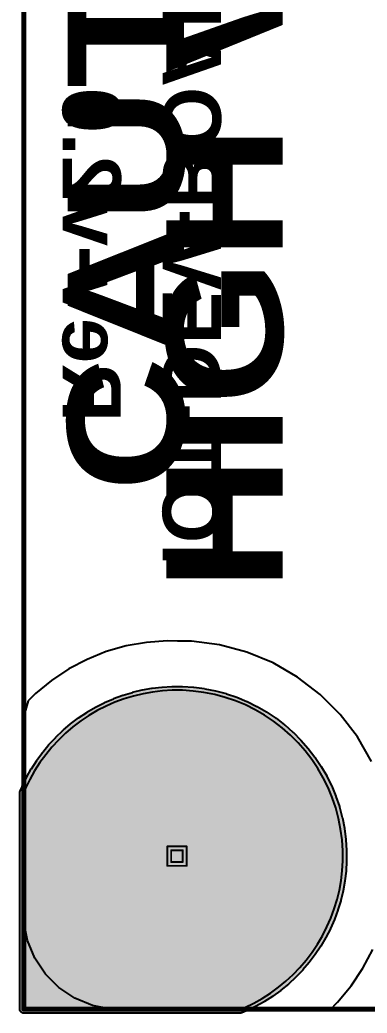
# Model space of a CAD drawing. Header units: inches. Extents: x -3 to 195, y 0 to 199.
# Drawn here: x -0.004 to 0.354, y -0.004 to 1.02 of the extents above; entities that cross this region are included whole.
import ezdxf

# ---------------------------------------------------------------- set-up
doc = ezdxf.new("R2010")
doc.units = ezdxf.units.IN
doc.header["$MEASUREMENT"] = 0
for name, color, linetype in [('Board Outline', 216, 'Continuous'), ('Bottom Layer', 5, 'Continuous'), ('Bottom Overlay', 54, 'Continuous'), ('Bottom Solder', 6, 'Continuous'), ('Drill Drawing', 1, 'Continuous'), ('Multi-Layer', 9, 'Continuous'), ('Pad Holes', 156, 'Continuous'), ('Top Layer', 1, 'Continuous'), ('Top Overlay', 2, 'Continuous'), ('Top Solder', 216, 'Continuous')]:
    doc.layers.add(name, color=color, linetype=linetype)
doc.styles.add('Arial Black', font='', dxfattribs={"height": 0.2})
doc.styles.add('Arial_Bold', font='', dxfattribs={"height": 0.2})
doc.styles.get('Arial Black').set_extended_font_data('Arial Black')
doc.styles.get('Arial_Bold').set_extended_font_data('Arial', bold=True)

msp = doc.modelspace()

# ---------------------------------------------------------------- hatches: boundary and pattern name
at = {"layer": 'Bottom Layer'}
msp.add_hatch(color=5, dxfattribs=at).paths.add_polyline_path([(0, 0), (0.2232, 0), (0.2279, 0.0019), (0.2369, 0.0063), (0.2457, 0.0112), (0.2542, 0.0167), (0.2623, 0.0226), (0.2701, 0.029), (0.2775, 0.0358), (0.2845, 0.0431), (0.291, 0.0507), (0.2971, 0.0587), (0.3027, 0.0671), (0.3078, 0.0758), (0.3124, 0.0848), (0.3164, 0.094), (0.3199, 0.1034), (0.3228, 0.1131), (0.3252, 0.1229), (0.3269, 0.1328), (0.3281, 0.1428), (0.3287, 0.1528), (0.3287, 0.1578), (0.3287, 0.1634), (0.328, 0.1746), (0.3265, 0.1857), (0.3243, 0.1967), (0.3214, 0.2075), (0.3178, 0.2181), (0.3136, 0.2284), (0.3086, 0.2384), (0.303, 0.2481), (0.2968, 0.2574), (0.29, 0.2663), (0.2826, 0.2747), (0.2747, 0.2826), (0.2663, 0.29), (0.2574, 0.2968), (0.2481, 0.303), (0.2384, 0.3086), (0.2284, 0.3136), (0.2181, 0.3178), (0.2075, 0.3214), (0.1967, 0.3243), (0.1857, 0.3265), (0.1746, 0.328), (0.1634, 0.3287), (0.1578, 0.3287), (0.1528, 0.3287), (0.1428, 0.3281), (0.1328, 0.3269), (0.1229, 0.3252), (0.1131, 0.3228), (0.1034, 0.3199), (0.094, 0.3164), (0.0848, 0.3124), (0.0758, 0.3078), (0.0671, 0.3027), (0.0587, 0.2971), (0.0507, 0.291), (0.0431, 0.2845), (0.0358, 0.2775), (0.029, 0.2701), (0.0226, 0.2623), (0.0167, 0.2542), (0.0112, 0.2457), (0.0063, 0.2369), (0.0019, 0.2279), (0, 0.2232)])
h = msp.add_hatch(color=5, dxfattribs=at)
edge = h.paths.add_edge_path()
edge.add_arc((0.1578, 0.1578), 0.1083, 0, 360)
at = {"layer": 'Bottom Solder'}
msp.add_hatch(color=6, dxfattribs=at).paths.add_polyline_path([(0.1636, 0.3327), (0.1637, 0.3327), (0.1749, 0.332), (0.175, 0.332), (0.1751, 0.3319), (0.1862, 0.3305), (0.1863, 0.3305), (0.1865, 0.3304), (0.1974, 0.3283), (0.1976, 0.3282), (0.1977, 0.3282), (0.2085, 0.3253), (0.2086, 0.3253), (0.2088, 0.3252), (0.2194, 0.3216), (0.2195, 0.3216), (0.2196, 0.3215), (0.2299, 0.3173), (0.2301, 0.3172), (0.2302, 0.3172), (0.2402, 0.3122), (0.2403, 0.3121), (0.2404, 0.3121), (0.2501, 0.3065), (0.2502, 0.3064), (0.2503, 0.3063), (0.2596, 0.3001), (0.2598, 0.3001), (0.2599, 0.3), (0.2687, 0.2932), (0.2688, 0.2931), (0.2689, 0.293), (0.2773, 0.2856), (0.2774, 0.2855), (0.2775, 0.2855), (0.2855, 0.2775), (0.2855, 0.2774), (0.2856, 0.2773), (0.293, 0.2689), (0.2931, 0.2688), (0.2932, 0.2687), (0.3, 0.2599), (0.3001, 0.2598), (0.3001, 0.2596), (0.3063, 0.2503), (0.3064, 0.2502), (0.3065, 0.2501), (0.3121, 0.2404), (0.3121, 0.2403), (0.3122, 0.2402), (0.3172, 0.2302), (0.3172, 0.2301), (0.3173, 0.2299), (0.3215, 0.2196), (0.3216, 0.2195), (0.3216, 0.2194), (0.3252, 0.2088), (0.3253, 0.2086), (0.3253, 0.2085), (0.3282, 0.1977), (0.3282, 0.1976), (0.3283, 0.1974), (0.3304, 0.1865), (0.3305, 0.1863), (0.3305, 0.1862), (0.3319, 0.1751), (0.332, 0.175), (0.332, 0.1749), (0.3327, 0.1637), (0.3327, 0.1636), (0.3327, 0.1634), (0.3327, 0.1578), (0.3327, 0.1528), (0.3327, 0.1527), (0.3327, 0.1526), (0.3321, 0.1425), (0.3321, 0.1424), (0.3321, 0.1423), (0.3309, 0.1323), (0.3309, 0.1322), (0.3309, 0.1321), (0.3291, 0.1222), (0.3291, 0.122), (0.3291, 0.1219), (0.3267, 0.1121), (0.3267, 0.112), (0.3266, 0.1119), (0.3237, 0.1023), (0.3237, 0.1022), (0.3236, 0.102), (0.3202, 0.0926), (0.3201, 0.0925), (0.3201, 0.0924), (0.316, 0.0832), (0.316, 0.0831), (0.3159, 0.0829), (0.3114, 0.074), (0.3113, 0.0739), (0.3113, 0.0738), (0.3062, 0.0651), (0.3061, 0.065), (0.306, 0.0649), (0.3004, 0.0565), (0.3004, 0.0564), (0.3003, 0.0563), (0.2942, 0.0483), (0.2942, 0.0482), (0.2941, 0.0481), (0.2875, 0.0405), (0.2875, 0.0404), (0.2874, 0.0403), (0.2804, 0.033), (0.2803, 0.0329), (0.2802, 0.0329), (0.2728, 0.026), (0.2728, 0.026), (0.2727, 0.0259), (0.2649, 0.0195), (0.2648, 0.0194), (0.2647, 0.0193), (0.2566, 0.0134), (0.2565, 0.0134), (0.2564, 0.0133), (0.2479, 0.0079), (0.2478, 0.0078), (0.2477, 0.0077), (0.2389, 0.0028), (0.2388, 0.0028), (0.2387, 0.0027), (0.2296, -0.0017), (0.2295, -0.0017), (0.2294, -0.0018), (0.2248, -0.0037), (0.2243, -0.0039), (0.2238, -0.004), (0.2232, -0.004), (0, -0.004), (-0.0005, -0.004), (-0.001, -0.0039), (-0.0015, -0.0037), (-0.002, -0.0035), (-0.0024, -0.0032), (-0.0028, -0.0028), (-0.0032, -0.0024), (-0.0035, -0.002), (-0.0037, -0.0015), (-0.0039, -0.001), (-0.004, -0.0005), (-0.004, 0), (-0.004, 0.2232), (-0.004, 0.2238), (-0.0039, 0.2243), (-0.0037, 0.2248), (-0.0037, 0.2248), (-0.0018, 0.2294), (-0.0017, 0.2295), (-0.0017, 0.2296), (0.0027, 0.2387), (0.0028, 0.2388), (0.0028, 0.2389), (0.0077, 0.2477), (0.0078, 0.2478), (0.0079, 0.2479), (0.0133, 0.2564), (0.0134, 0.2565), (0.0134, 0.2566), (0.0193, 0.2647), (0.0194, 0.2648), (0.0195, 0.2649), (0.0259, 0.2727), (0.026, 0.2728), (0.026, 0.2728), (0.0329, 0.2802), (0.0329, 0.2803), (0.033, 0.2804), (0.0403, 0.2874), (0.0404, 0.2875), (0.0405, 0.2875), (0.0481, 0.2941), (0.0482, 0.2942), (0.0483, 0.2942), (0.0563, 0.3003), (0.0564, 0.3004), (0.0565, 0.3004), (0.0649, 0.306), (0.065, 0.3061), (0.0651, 0.3062), (0.0738, 0.3113), (0.0739, 0.3113), (0.074, 0.3114), (0.0829, 0.3159), (0.0831, 0.316), (0.0832, 0.316), (0.0924, 0.3201), (0.0925, 0.3201), (0.0926, 0.3202), (0.102, 0.3236), (0.1022, 0.3237), (0.1023, 0.3237), (0.1119, 0.3266), (0.112, 0.3267), (0.1121, 0.3267), (0.1219, 0.3291), (0.122, 0.3291), (0.1222, 0.3291), (0.1321, 0.3309), (0.1322, 0.3309), (0.1323, 0.3309), (0.1423, 0.3321), (0.1424, 0.3321), (0.1425, 0.3321), (0.1526, 0.3327), (0.1527, 0.3327), (0.1528, 0.3327), (0.1578, 0.3327), (0.1634, 0.3327)])
h = msp.add_hatch(color=6, dxfattribs=at)
edge = h.paths.add_edge_path()
edge.add_arc((0.1578, 0.1578), 0.1123, 0, 360)
at = {"layer": 'Multi-Layer'}
h = msp.add_hatch(color=9, dxfattribs=at)
edge = h.paths.add_edge_path()
edge.add_arc((0.1578, 0.1578), 0.1083, 0, 360)
at = {"layer": 'Pad Holes'}
h = msp.add_hatch(color=7, dxfattribs=at)
edge = h.paths.add_edge_path()
edge.add_arc((0.1578, 0.1578), 0.061, 0, 360)
at = {"layer": 'Top Layer'}
msp.add_hatch(color=1, dxfattribs=at).paths.add_polyline_path([(0, 0), (0.2232, 0), (0.2279, 0.0019), (0.2369, 0.0063), (0.2457, 0.0112), (0.2542, 0.0167), (0.2623, 0.0226), (0.2701, 0.029), (0.2775, 0.0358), (0.2845, 0.0431), (0.291, 0.0507), (0.2971, 0.0587), (0.3027, 0.0671), (0.3078, 0.0758), (0.3124, 0.0848), (0.3164, 0.094), (0.3199, 0.1034), (0.3228, 0.1131), (0.3252, 0.1229), (0.3269, 0.1328), (0.3281, 0.1428), (0.3287, 0.1528), (0.3287, 0.1578), (0.3287, 0.1634), (0.328, 0.1746), (0.3265, 0.1857), (0.3243, 0.1967), (0.3214, 0.2075), (0.3178, 0.2181), (0.3136, 0.2284), (0.3086, 0.2384), (0.303, 0.2481), (0.2968, 0.2574), (0.29, 0.2663), (0.2826, 0.2747), (0.2747, 0.2826), (0.2663, 0.29), (0.2574, 0.2968), (0.2481, 0.303), (0.2384, 0.3086), (0.2284, 0.3136), (0.2181, 0.3178), (0.2075, 0.3214), (0.1967, 0.3243), (0.1857, 0.3265), (0.1746, 0.328), (0.1634, 0.3287), (0.1578, 0.3287), (0.1528, 0.3287), (0.1428, 0.3281), (0.1328, 0.3269), (0.1229, 0.3252), (0.1131, 0.3228), (0.1034, 0.3199), (0.094, 0.3164), (0.0848, 0.3124), (0.0758, 0.3078), (0.0671, 0.3027), (0.0587, 0.2971), (0.0507, 0.291), (0.0431, 0.2845), (0.0358, 0.2775), (0.029, 0.2701), (0.0226, 0.2623), (0.0167, 0.2542), (0.0112, 0.2457), (0.0063, 0.2369), (0.0019, 0.2279), (0, 0.2232)])
h = msp.add_hatch(color=1, dxfattribs=at)
edge = h.paths.add_edge_path()
edge.add_arc((0.1578, 0.1578), 0.1083, 0, 360)
at = {"layer": 'Top Solder'}
msp.add_hatch(color=216, dxfattribs=at).paths.add_polyline_path([(0.1636, 0.3327), (0.1637, 0.3327), (0.1749, 0.332), (0.175, 0.332), (0.1751, 0.3319), (0.1862, 0.3305), (0.1863, 0.3305), (0.1865, 0.3304), (0.1974, 0.3283), (0.1976, 0.3282), (0.1977, 0.3282), (0.2085, 0.3253), (0.2086, 0.3253), (0.2088, 0.3252), (0.2194, 0.3216), (0.2195, 0.3216), (0.2196, 0.3215), (0.2299, 0.3173), (0.2301, 0.3172), (0.2302, 0.3172), (0.2402, 0.3122), (0.2403, 0.3121), (0.2404, 0.3121), (0.2501, 0.3065), (0.2502, 0.3064), (0.2503, 0.3063), (0.2596, 0.3001), (0.2598, 0.3001), (0.2599, 0.3), (0.2687, 0.2932), (0.2688, 0.2931), (0.2689, 0.293), (0.2773, 0.2856), (0.2774, 0.2855), (0.2775, 0.2855), (0.2855, 0.2775), (0.2855, 0.2774), (0.2856, 0.2773), (0.293, 0.2689), (0.2931, 0.2688), (0.2932, 0.2687), (0.3, 0.2599), (0.3001, 0.2598), (0.3001, 0.2596), (0.3063, 0.2503), (0.3064, 0.2502), (0.3065, 0.2501), (0.3121, 0.2404), (0.3121, 0.2403), (0.3122, 0.2402), (0.3172, 0.2302), (0.3172, 0.2301), (0.3173, 0.2299), (0.3215, 0.2196), (0.3216, 0.2195), (0.3216, 0.2194), (0.3252, 0.2088), (0.3253, 0.2086), (0.3253, 0.2085), (0.3282, 0.1977), (0.3282, 0.1976), (0.3283, 0.1974), (0.3304, 0.1865), (0.3305, 0.1863), (0.3305, 0.1862), (0.3319, 0.1751), (0.332, 0.175), (0.332, 0.1749), (0.3327, 0.1637), (0.3327, 0.1636), (0.3327, 0.1634), (0.3327, 0.1578), (0.3327, 0.1528), (0.3327, 0.1527), (0.3327, 0.1526), (0.3321, 0.1425), (0.3321, 0.1424), (0.3321, 0.1423), (0.3309, 0.1323), (0.3309, 0.1322), (0.3309, 0.1321), (0.3291, 0.1222), (0.3291, 0.122), (0.3291, 0.1219), (0.3267, 0.1121), (0.3267, 0.112), (0.3266, 0.1119), (0.3237, 0.1023), (0.3237, 0.1022), (0.3236, 0.102), (0.3202, 0.0926), (0.3201, 0.0925), (0.3201, 0.0924), (0.316, 0.0832), (0.316, 0.0831), (0.3159, 0.0829), (0.3114, 0.074), (0.3113, 0.0739), (0.3113, 0.0738), (0.3062, 0.0651), (0.3061, 0.065), (0.306, 0.0649), (0.3004, 0.0565), (0.3004, 0.0564), (0.3003, 0.0563), (0.2942, 0.0483), (0.2942, 0.0482), (0.2941, 0.0481), (0.2875, 0.0405), (0.2875, 0.0404), (0.2874, 0.0403), (0.2804, 0.033), (0.2803, 0.0329), (0.2802, 0.0329), (0.2728, 0.026), (0.2728, 0.026), (0.2727, 0.0259), (0.2649, 0.0195), (0.2648, 0.0194), (0.2647, 0.0193), (0.2566, 0.0134), (0.2565, 0.0134), (0.2564, 0.0133), (0.2479, 0.0079), (0.2478, 0.0078), (0.2477, 0.0077), (0.2389, 0.0028), (0.2388, 0.0028), (0.2387, 0.0027), (0.2296, -0.0017), (0.2295, -0.0017), (0.2294, -0.0018), (0.2248, -0.0037), (0.2243, -0.0039), (0.2238, -0.004), (0.2232, -0.004), (0, -0.004), (-0.0005, -0.004), (-0.001, -0.0039), (-0.0015, -0.0037), (-0.002, -0.0035), (-0.0024, -0.0032), (-0.0028, -0.0028), (-0.0032, -0.0024), (-0.0035, -0.002), (-0.0037, -0.0015), (-0.0039, -0.001), (-0.004, -0.0005), (-0.004, 0), (-0.004, 0.2232), (-0.004, 0.2238), (-0.0039, 0.2243), (-0.0037, 0.2248), (-0.0018, 0.2294), (-0.0017, 0.2295), (-0.0017, 0.2296), (0.0027, 0.2387), (0.0028, 0.2388), (0.0028, 0.2389), (0.0077, 0.2477), (0.0078, 0.2478), (0.0079, 0.2479), (0.0133, 0.2564), (0.0134, 0.2565), (0.0134, 0.2566), (0.0193, 0.2647), (0.0194, 0.2648), (0.0195, 0.2649), (0.0259, 0.2727), (0.026, 0.2728), (0.026, 0.2728), (0.0329, 0.2802), (0.0329, 0.2803), (0.033, 0.2804), (0.0403, 0.2874), (0.0404, 0.2875), (0.0405, 0.2875), (0.0481, 0.2941), (0.0482, 0.2942), (0.0483, 0.2942), (0.0563, 0.3003), (0.0564, 0.3004), (0.0565, 0.3004), (0.0649, 0.306), (0.065, 0.3061), (0.0651, 0.3062), (0.0738, 0.3113), (0.0739, 0.3113), (0.074, 0.3114), (0.0829, 0.3159), (0.0831, 0.316), (0.0832, 0.316), (0.0924, 0.3201), (0.0925, 0.3201), (0.0926, 0.3202), (0.102, 0.3236), (0.1022, 0.3237), (0.1023, 0.3237), (0.1119, 0.3266), (0.112, 0.3267), (0.1121, 0.3267), (0.1219, 0.3291), (0.122, 0.3291), (0.1222, 0.3291), (0.1321, 0.3309), (0.1322, 0.3309), (0.1323, 0.3309), (0.1423, 0.3321), (0.1424, 0.3321), (0.1425, 0.3321), (0.1526, 0.3327), (0.1527, 0.3327), (0.1528, 0.3327), (0.1578, 0.3327), (0.1634, 0.3327)])
h = msp.add_hatch(color=216, dxfattribs=at)
edge = h.paths.add_edge_path()
edge.add_arc((0.1578, 0.1578), 0.1123, 0, 360)

# ---------------------------------------------------------------- linework, layer by layer
at = {"layer": 'Board Outline'}
for points in [[(0, 0, 0.005, 0.005, 0), (0, 1.8097, 0.005, 0.005, 0)], [(0, 0, 0.005, 0.005, 0), (3.5433, 0, 0.005, 0.005, 0)]]:
    msp.add_lwpolyline(points, format="xyseb", dxfattribs=at)
msp.add_lwpolyline([(-0.0012, 0, 0.0025, 0.0025, 1), (0.0013, 0, 0.0025, 0.0025, 1)], format="xyseb", close=True, dxfattribs=at)
msp.add_lwpolyline([(-0.0012, 0, 0.0025, 0.0025, 1), (0.0013, 0, 0.0025, 0.0025, 1)], format="xyseb", close=True, dxfattribs=at)
at = {"layer": 'Bottom Layer'}
for p, q in [((0.1428, 0.3281), (0.1328, 0.3269)), ((0.1528, 0.3287), (0.1428, 0.3281)), ((0.1578, 0.3287), (0.1528, 0.3287)), ((0.1634, 0.3287), (0.1578, 0.3287)), ((0.1746, 0.328), (0.1634, 0.3287)), ((0.1857, 0.3265), (0.1746, 0.328)), ((0.1034, 0.3199), (0.094, 0.3164)), ((0.1131, 0.3228), (0.1034, 0.3199)), ((0.1229, 0.3252), (0.1131, 0.3228)), ((0.1328, 0.3269), (0.1229, 0.3252)), ((0.1967, 0.3243), (0.1857, 0.3265)), ((0.2075, 0.3214), (0.1967, 0.3243)), ((0.2181, 0.3178), (0.2075, 0.3214)), ((0.2284, 0.3136), (0.2181, 0.3178)), ((0.0758, 0.3078), (0.0671, 0.3027)), ((0.0848, 0.3124), (0.0758, 0.3078)), ((0.094, 0.3164), (0.0848, 0.3124)), ((0.2384, 0.3086), (0.2284, 0.3136)), ((0.2481, 0.303), (0.2384, 0.3086)), ((0.0587, 0.2971), (0.0507, 0.291)), ((0.0671, 0.3027), (0.0587, 0.2971)), ((0.2574, 0.2968), (0.2481, 0.303)), ((0.0507, 0.291), (0.0431, 0.2845)), ((0.2663, 0.29), (0.2574, 0.2968)), ((0.2747, 0.2826), (0.2663, 0.29)), ((0.0358, 0.2775), (0.029, 0.2701)), ((0.0431, 0.2845), (0.0358, 0.2775)), ((0.2826, 0.2747), (0.2747, 0.2826)), ((0.029, 0.2701), (0.0226, 0.2623)), ((0.29, 0.2663), (0.2826, 0.2747)), ((0.2968, 0.2574), (0.29, 0.2663)), ((0.0226, 0.2623), (0.0167, 0.2542)), ((0.303, 0.2481), (0.2968, 0.2574)), ((0.0112, 0.2457), (0.0063, 0.2369)), ((0.0167, 0.2542), (0.0112, 0.2457)), ((0.3086, 0.2384), (0.303, 0.2481)), ((0.0063, 0.2369), (0.0019, 0.2279)), ((0.3136, 0.2284), (0.3086, 0.2384)), ((0.0019, 0.2279), (0, 0.2232)), ((0.3178, 0.2181), (0.3136, 0.2284)), ((0, 0.2232), (0, 0.2232)), ((0, 0.2232), (0, 0)), ((0.3214, 0.2075), (0.3178, 0.2181)), ((0.3243, 0.1967), (0.3214, 0.2075)), ((0.3265, 0.1857), (0.3243, 0.1967)), ((0.328, 0.1746), (0.3265, 0.1857)), ((0.3287, 0.1634), (0.328, 0.1746)), ((0.3287, 0.1578), (0.3287, 0.1634)), ((0.3287, 0.1528), (0.3287, 0.1578)), ((0.3281, 0.1428), (0.3287, 0.1528)), ((0.3269, 0.1328), (0.3281, 0.1428)), ((0.3228, 0.1131), (0.3252, 0.1229)), ((0.3252, 0.1229), (0.3269, 0.1328)), ((0.3199, 0.1034), (0.3228, 0.1131)), ((0.3164, 0.094), (0.3199, 0.1034)), ((0.3124, 0.0848), (0.3164, 0.094)), ((0.3078, 0.0758), (0.3124, 0.0848)), ((0.3027, 0.0671), (0.3078, 0.0758)), ((0.2971, 0.0587), (0.3027, 0.0671)), ((0.291, 0.0507), (0.2971, 0.0587)), ((0.2775, 0.0358), (0.2845, 0.0431)), ((0.2845, 0.0431), (0.291, 0.0507)), ((0.2701, 0.029), (0.2775, 0.0358)), ((0.2542, 0.0167), (0.2623, 0.0226)), ((0.2623, 0.0226), (0.2701, 0.029)), ((0.2369, 0.0063), (0.2457, 0.0112)), ((0.2457, 0.0112), (0.2542, 0.0167)), ((0, 0), (0.2232, 0)), ((0.2232, 0), (0.2279, 0.0019)), ((0.2279, 0.0019), (0.2369, 0.0063))]:
    msp.add_line(p, q, dxfattribs=at)
at = {"layer": 'Bottom Solder'}
for p, q in [((0.1121, 0.3267), (0.1219, 0.3291)), ((0.1219, 0.3291), (0.122, 0.3291)), ((0.122, 0.3291), (0.1222, 0.3291)), ((0.1222, 0.3291), (0.1321, 0.3309)), ((0.1321, 0.3309), (0.1322, 0.3309)), ((0.1322, 0.3309), (0.1323, 0.3309)), ((0.1323, 0.3309), (0.1423, 0.3321)), ((0.1423, 0.3321), (0.1424, 0.3321)), ((0.1424, 0.3321), (0.1425, 0.3321)), ((0.1425, 0.3321), (0.1526, 0.3327)), ((0.1526, 0.3327), (0.1527, 0.3327)), ((0.1527, 0.3327), (0.1528, 0.3327)), ((0.1528, 0.3327), (0.1578, 0.3327)), ((0.1578, 0.3327), (0.1634, 0.3327)), ((0.1634, 0.3327), (0.1636, 0.3327)), ((0.1636, 0.3327), (0.1637, 0.3327)), ((0.1637, 0.3327), (0.1749, 0.332)), ((0.1749, 0.332), (0.175, 0.332)), ((0.175, 0.332), (0.1751, 0.3319)), ((0.1751, 0.3319), (0.1862, 0.3305)), ((0.1862, 0.3305), (0.1863, 0.3305)), ((0.1863, 0.3305), (0.1865, 0.3304)), ((0.1865, 0.3304), (0.1974, 0.3283)), ((0.1974, 0.3283), (0.1976, 0.3282)), ((0.1976, 0.3282), (0.1977, 0.3282)), ((0.1977, 0.3282), (0.2085, 0.3253)), ((0.0832, 0.316), (0.0924, 0.3201)), ((0.0924, 0.3201), (0.0925, 0.3201)), ((0.0925, 0.3201), (0.0926, 0.3202)), ((0.0926, 0.3202), (0.102, 0.3236)), ((0.102, 0.3236), (0.1022, 0.3237)), ((0.1022, 0.3237), (0.1023, 0.3237)), ((0.1023, 0.3237), (0.1119, 0.3266)), ((0.1119, 0.3266), (0.112, 0.3267)), ((0.112, 0.3267), (0.1121, 0.3267)), ((0.2085, 0.3253), (0.2086, 0.3253)), ((0.2086, 0.3253), (0.2088, 0.3252)), ((0.2088, 0.3252), (0.2194, 0.3216)), ((0.2194, 0.3216), (0.2195, 0.3216)), ((0.2195, 0.3216), (0.2196, 0.3215)), ((0.2196, 0.3215), (0.2299, 0.3173)), ((0.0651, 0.3062), (0.0738, 0.3113)), ((0.0738, 0.3113), (0.0739, 0.3113)), ((0.0739, 0.3113), (0.074, 0.3114)), ((0.074, 0.3114), (0.0829, 0.3159)), ((0.0829, 0.3159), (0.0831, 0.316)), ((0.0831, 0.316), (0.0832, 0.316)), ((0.2299, 0.3173), (0.2301, 0.3172)), ((0.2301, 0.3172), (0.2302, 0.3172)), ((0.2302, 0.3172), (0.2402, 0.3122)), ((0.2402, 0.3122), (0.2403, 0.3121)), ((0.2403, 0.3121), (0.2404, 0.3121)), ((0.2404, 0.3121), (0.2501, 0.3065)), ((0.0483, 0.2942), (0.0563, 0.3003)), ((0.0563, 0.3003), (0.0564, 0.3004)), ((0.0564, 0.3004), (0.0565, 0.3004)), ((0.0565, 0.3004), (0.0649, 0.306)), ((0.0649, 0.306), (0.065, 0.3061)), ((0.065, 0.3061), (0.0651, 0.3062)), ((0.2501, 0.3065), (0.2502, 0.3064)), ((0.2502, 0.3064), (0.2503, 0.3063)), ((0.2503, 0.3063), (0.2596, 0.3001)), ((0.2596, 0.3001), (0.2598, 0.3001)), ((0.2598, 0.3001), (0.2599, 0.3)), ((0.2599, 0.3), (0.2687, 0.2932)), ((0.033, 0.2804), (0.0403, 0.2874)), ((0.0403, 0.2874), (0.0404, 0.2875)), ((0.0404, 0.2875), (0.0405, 0.2875)), ((0.0405, 0.2875), (0.0481, 0.2941)), ((0.0481, 0.2941), (0.0482, 0.2942)), ((0.0482, 0.2942), (0.0483, 0.2942)), ((0.2687, 0.2932), (0.2688, 0.2931)), ((0.2688, 0.2931), (0.2689, 0.293)), ((0.2689, 0.293), (0.2773, 0.2856)), ((0.026, 0.2728), (0.0329, 0.2802)), ((0.0329, 0.2803), (0.033, 0.2804)), ((0.0329, 0.2802), (0.0329, 0.2803)), ((0.2773, 0.2856), (0.2774, 0.2855)), ((0.2774, 0.2855), (0.2775, 0.2855)), ((0.2775, 0.2855), (0.2855, 0.2775)), ((0.2855, 0.2775), (0.2855, 0.2774)), ((0.2855, 0.2774), (0.2856, 0.2773)), ((0.2856, 0.2773), (0.293, 0.2689)), ((0.0195, 0.2649), (0.0259, 0.2727)), ((0.0259, 0.2727), (0.026, 0.2728)), ((0.026, 0.2728), (0.026, 0.2728)), ((0.293, 0.2689), (0.2931, 0.2688)), ((0.2931, 0.2688), (0.2932, 0.2687)), ((0.2932, 0.2687), (0.3, 0.2599)), ((0.0079, 0.2479), (0.0133, 0.2564)), ((0.0133, 0.2564), (0.0134, 0.2565)), ((0.0134, 0.2566), (0.0193, 0.2647)), ((0.0134, 0.2565), (0.0134, 0.2566)), ((0.0193, 0.2647), (0.0194, 0.2648)), ((0.0194, 0.2648), (0.0195, 0.2649)), ((0.3, 0.2599), (0.3001, 0.2598)), ((0.3001, 0.2598), (0.3001, 0.2596)), ((0.3001, 0.2596), (0.3063, 0.2503)), ((0.0028, 0.2389), (0.0077, 0.2477)), ((0.0077, 0.2477), (0.0078, 0.2478)), ((0.0078, 0.2478), (0.0079, 0.2479)), ((0.3063, 0.2503), (0.3064, 0.2502)), ((0.3064, 0.2502), (0.3065, 0.2501)), ((0.3065, 0.2501), (0.3121, 0.2404)), ((-0.0017, 0.2296), (0.0027, 0.2387)), ((0.0027, 0.2387), (0.0028, 0.2388)), ((0.0028, 0.2388), (0.0028, 0.2389)), ((0.3121, 0.2404), (0.3121, 0.2403)), ((0.3121, 0.2403), (0.3122, 0.2402)), ((0.3122, 0.2402), (0.3172, 0.2302)), ((-0.0037, 0.2248), (-0.0018, 0.2294)), ((-0.0018, 0.2294), (-0.0017, 0.2295)), ((-0.0017, 0.2295), (-0.0017, 0.2296)), ((0.3172, 0.2302), (0.3172, 0.2301)), ((0.3172, 0.2301), (0.3173, 0.2299)), ((0.3173, 0.2299), (0.3215, 0.2196)), ((-0.004, 0.2238), (-0.0039, 0.2243)), ((-0.004, 0.2232), (-0.004, 0.2238)), ((-0.004, 0), (-0.004, 0.2232)), ((-0.0039, 0.2243), (-0.0037, 0.2248)), ((-0.0037, 0.2248), (-0.0037, 0.2248)), ((0.3215, 0.2196), (0.3216, 0.2195)), ((0.3216, 0.2195), (0.3216, 0.2194)), ((0.3216, 0.2194), (0.3252, 0.2088)), ((0.3252, 0.2088), (0.3253, 0.2086)), ((0.3253, 0.2086), (0.3253, 0.2085)), ((0.3253, 0.2085), (0.3282, 0.1977)), ((0.3282, 0.1977), (0.3282, 0.1976)), ((0.3282, 0.1976), (0.3283, 0.1974)), ((0.3283, 0.1974), (0.3304, 0.1865)), ((0.3304, 0.1865), (0.3305, 0.1863)), ((0.3305, 0.1863), (0.3305, 0.1862)), ((0.3305, 0.1862), (0.3319, 0.1751)), ((0.3319, 0.1751), (0.332, 0.175)), ((0.332, 0.175), (0.332, 0.1749)), ((0.332, 0.1749), (0.3327, 0.1637)), ((0.3327, 0.1637), (0.3327, 0.1636)), ((0.3327, 0.1636), (0.3327, 0.1634)), ((0.3327, 0.1634), (0.3327, 0.1578)), ((0.3327, 0.1578), (0.3327, 0.1528)), ((0.3327, 0.1526), (0.3321, 0.1425)), ((0.3327, 0.1528), (0.3327, 0.1527)), ((0.3327, 0.1527), (0.3327, 0.1526)), ((0.3321, 0.1423), (0.3309, 0.1323)), ((0.3321, 0.1425), (0.3321, 0.1424)), ((0.3321, 0.1424), (0.3321, 0.1423)), ((0.3309, 0.1321), (0.3291, 0.1222)), ((0.3309, 0.1323), (0.3309, 0.1322)), ((0.3309, 0.1322), (0.3309, 0.1321)), ((0.3291, 0.1219), (0.3267, 0.1121)), ((0.3291, 0.1222), (0.3291, 0.122)), ((0.3291, 0.122), (0.3291, 0.1219)), ((0.3266, 0.1119), (0.3237, 0.1023)), ((0.3267, 0.112), (0.3266, 0.1119)), ((0.3267, 0.1121), (0.3267, 0.112)), ((0.3201, 0.0924), (0.316, 0.0832)), ((0.3202, 0.0926), (0.3201, 0.0925)), ((0.3201, 0.0925), (0.3201, 0.0924)), ((0.3236, 0.102), (0.3202, 0.0926)), ((0.3237, 0.1022), (0.3236, 0.102)), ((0.3237, 0.1023), (0.3237, 0.1022)), ((0.3159, 0.0829), (0.3114, 0.074)), ((0.316, 0.0831), (0.3159, 0.0829)), ((0.316, 0.0832), (0.316, 0.0831)), ((0.3113, 0.0738), (0.3062, 0.0651)), ((0.3114, 0.074), (0.3113, 0.0739)), ((0.3113, 0.0739), (0.3113, 0.0738)), ((0.306, 0.0649), (0.3004, 0.0565)), ((0.3061, 0.065), (0.306, 0.0649)), ((0.3062, 0.0651), (0.3061, 0.065)), ((0.3003, 0.0563), (0.2942, 0.0483)), ((0.3004, 0.0564), (0.3003, 0.0563)), ((0.3004, 0.0565), (0.3004, 0.0564)), ((0.2941, 0.0481), (0.2875, 0.0405)), ((0.2942, 0.0482), (0.2941, 0.0481)), ((0.2942, 0.0483), (0.2942, 0.0482)), ((0.2802, 0.0329), (0.2728, 0.026)), ((0.2803, 0.0329), (0.2802, 0.0329)), ((0.2804, 0.033), (0.2803, 0.0329)), ((0.2874, 0.0403), (0.2804, 0.033)), ((0.2875, 0.0404), (0.2874, 0.0403)), ((0.2875, 0.0405), (0.2875, 0.0404)), ((0.2727, 0.0259), (0.2649, 0.0195)), ((0.2728, 0.026), (0.2727, 0.0259)), ((0.2728, 0.026), (0.2728, 0.026)), ((0.2564, 0.0133), (0.2479, 0.0079)), ((0.2565, 0.0134), (0.2564, 0.0133)), ((0.2566, 0.0134), (0.2565, 0.0134)), ((0.2647, 0.0193), (0.2566, 0.0134)), ((0.2648, 0.0194), (0.2647, 0.0193)), ((0.2649, 0.0195), (0.2648, 0.0194)), ((-0.004, -0.0005), (-0.004, 0)), ((0.2387, 0.0027), (0.2296, -0.0017)), ((0.2388, 0.0028), (0.2387, 0.0027)), ((0.2389, 0.0028), (0.2388, 0.0028)), ((0.2477, 0.0077), (0.2389, 0.0028)), ((0.2478, 0.0078), (0.2477, 0.0077)), ((0.2479, 0.0079), (0.2478, 0.0078)), ((-0.0039, -0.001), (-0.004, -0.0005)), ((-0.0037, -0.0015), (-0.0039, -0.001)), ((-0.0035, -0.002), (-0.0037, -0.0015)), ((-0.0032, -0.0024), (-0.0035, -0.002)), ((-0.0028, -0.0028), (-0.0032, -0.0024)), ((-0.0024, -0.0032), (-0.0028, -0.0028)), ((-0.002, -0.0035), (-0.0024, -0.0032)), ((-0.0015, -0.0037), (-0.002, -0.0035)), ((-0.001, -0.0039), (-0.0015, -0.0037)), ((-0.0005, -0.004), (-0.001, -0.0039)), ((0, -0.004), (-0.0005, -0.004)), ((0.2232, -0.004), (0, -0.004)), ((0.2238, -0.004), (0.2232, -0.004)), ((0.2243, -0.0039), (0.2238, -0.004)), ((0.2248, -0.0037), (0.2243, -0.0039)), ((0.2294, -0.0018), (0.2248, -0.0037)), ((0.2295, -0.0017), (0.2294, -0.0018)), ((0.2296, -0.0017), (0.2295, -0.0017))]:
    msp.add_line(p, q, dxfattribs=at)
at = {"layer": 'Drill Drawing'}
for points in [[(0.1479, 0.1678, 0.002, 0.002, 0), (0.1678, 0.1678, 0.002, 0.002, 0)], [(0.1479, 0.1478, 0.002, 0.002, 0), (0.1479, 0.1678, 0.002, 0.002, 0)], [(0.1519, 0.1638, 0.002, 0.002, 0), (0.1638, 0.1638, 0.002, 0.002, 0)], [(0.1519, 0.1518, 0.002, 0.002, 0), (0.1519, 0.1638, 0.002, 0.002, 0)], [(0.1638, 0.1518, 0.002, 0.002, 0), (0.1638, 0.1638, 0.002, 0.002, 0)], [(0.1678, 0.1478, 0.002, 0.002, 0), (0.1678, 0.1678, 0.002, 0.002, 0)], [(0.1479, 0.1478, 0.002, 0.002, 0), (0.1678, 0.1478, 0.002, 0.002, 0)], [(0.1519, 0.1518, 0.002, 0.002, 0), (0.1638, 0.1518, 0.002, 0.002, 0)]]:
    msp.add_lwpolyline(points, format="xyseb", dxfattribs=at)
for points in [[(0.1474, 0.1678, 0.001, 0.001, 1), (0.1484, 0.1678, 0.001, 0.001, 1)], [(0.1474, 0.1678, 0.001, 0.001, 1), (0.1484, 0.1678, 0.001, 0.001, 1)], [(0.1514, 0.1638, 0.001, 0.001, 1), (0.1524, 0.1638, 0.001, 0.001, 1)], [(0.1514, 0.1638, 0.001, 0.001, 1), (0.1524, 0.1638, 0.001, 0.001, 1)], [(0.1633, 0.1638, 0.001, 0.001, 1), (0.1643, 0.1638, 0.001, 0.001, 1)], [(0.1633, 0.1638, 0.001, 0.001, 1), (0.1643, 0.1638, 0.001, 0.001, 1)], [(0.1673, 0.1678, 0.001, 0.001, 1), (0.1683, 0.1678, 0.001, 0.001, 1)], [(0.1673, 0.1678, 0.001, 0.001, 1), (0.1683, 0.1678, 0.001, 0.001, 1)], [(0.1474, 0.1478, 0.001, 0.001, 1), (0.1484, 0.1478, 0.001, 0.001, 1)], [(0.1474, 0.1478, 0.001, 0.001, 1), (0.1484, 0.1478, 0.001, 0.001, 1)], [(0.1514, 0.1518, 0.001, 0.001, 1), (0.1524, 0.1518, 0.001, 0.001, 1)], [(0.1514, 0.1518, 0.001, 0.001, 1), (0.1524, 0.1518, 0.001, 0.001, 1)], [(0.1633, 0.1518, 0.001, 0.001, 1), (0.1643, 0.1518, 0.001, 0.001, 1)], [(0.1633, 0.1518, 0.001, 0.001, 1), (0.1643, 0.1518, 0.001, 0.001, 1)], [(0.1673, 0.1478, 0.001, 0.001, 1), (0.1683, 0.1478, 0.001, 0.001, 1)], [(0.1673, 0.1478, 0.001, 0.001, 1), (0.1683, 0.1478, 0.001, 0.001, 1)]]:
    msp.add_lwpolyline(points, format="xyseb", close=True, dxfattribs=at)
at = {"layer": 'Multi-Layer'}
for p, q in [((0, 0.1), (0, 1.2324)), ((0.1477, 0.3797), (0.1265, 0.3781)), ((0.1583, 0.3794), (0.1477, 0.3797)), ((0.1729, 0.3794), (0.1583, 0.3794)), ((0.2018, 0.3756), (0.1729, 0.3794)), ((0.085, 0.3686), (0.0652, 0.3606)), ((0.1055, 0.3744), (0.085, 0.3686)), ((0.1265, 0.3781), (0.1055, 0.3744)), ((0.23, 0.368), (0.2018, 0.3756)), ((0.0652, 0.3606), (0.0464, 0.3507)), ((0.257, 0.3569), (0.23, 0.368)), ((0.0464, 0.3507), (0.0286, 0.3389)), ((0.2822, 0.3423), (0.257, 0.3569)), ((0.0286, 0.3389), (0.0122, 0.3254)), ((0.3054, 0.3245), (0.2822, 0.3423)), ((0.0047, 0.3178), (-0.0002, 0.3011)), ((0.0122, 0.3254), (0.0047, 0.3178)), ((0.0047, 0.3178), (0.0047, 0.3178)), ((0.326, 0.3039), (0.3054, 0.3245)), ((-0.0002, 0.3011), (0.0003, 0)), ((0.3438, 0.2808), (0.326, 0.3039)), ((0.3584, 0.2555), (0.3438, 0.2808)), ((0, 0.0902), (0, 0.1)), ((0, 0.1), (0, 0.1)), ((0.0038, 0.0708), (0, 0.0902)), ((0.0114, 0.0526), (0.0038, 0.0708)), ((0.3494, 0.0423), (0.3598, 0.0616)), ((0.0223, 0.0363), (0.0114, 0.0526)), ((0.3373, 0.0241), (0.3494, 0.0423)), ((0.0363, 0.0223), (0.0223, 0.0363)), ((0.0526, 0.0114), (0.0363, 0.0223)), ((0.3234, 0.0072), (0.3373, 0.0241)), ((0.0708, 0.0038), (0.0526, 0.0114)), ((0.0003, 0), (0.3152, 0)), ((0.0902, 0), (0.0708, 0.0038)), ((0.1, 0), (0.0902, 0)), ((1.72, 0), (0.1, 0)), ((0.3152, 0), (0.3157, -0.0005)), ((0.3157, -0.0005), (0.3234, 0.0072))]:
    msp.add_line(p, q, dxfattribs=at)
at = {"layer": 'Top Layer'}
for p, q in [((0.1428, 0.3281), (0.1328, 0.3269)), ((0.1528, 0.3287), (0.1428, 0.3281)), ((0.1578, 0.3287), (0.1528, 0.3287)), ((0.1634, 0.3287), (0.1578, 0.3287)), ((0.1746, 0.328), (0.1634, 0.3287)), ((0.1857, 0.3265), (0.1746, 0.328)), ((0.1034, 0.3199), (0.094, 0.3164)), ((0.1131, 0.3228), (0.1034, 0.3199)), ((0.1229, 0.3252), (0.1131, 0.3228)), ((0.1328, 0.3269), (0.1229, 0.3252)), ((0.1967, 0.3243), (0.1857, 0.3265)), ((0.2075, 0.3214), (0.1967, 0.3243)), ((0.2181, 0.3178), (0.2075, 0.3214)), ((0.2284, 0.3136), (0.2181, 0.3178)), ((0.0758, 0.3078), (0.0671, 0.3027)), ((0.0848, 0.3124), (0.0758, 0.3078)), ((0.094, 0.3164), (0.0848, 0.3124)), ((0.2384, 0.3086), (0.2284, 0.3136)), ((0.2481, 0.303), (0.2384, 0.3086)), ((0.0587, 0.2971), (0.0507, 0.291)), ((0.0671, 0.3027), (0.0587, 0.2971)), ((0.2574, 0.2968), (0.2481, 0.303)), ((0.0507, 0.291), (0.0431, 0.2845)), ((0.2663, 0.29), (0.2574, 0.2968)), ((0.2747, 0.2826), (0.2663, 0.29)), ((0.0358, 0.2775), (0.029, 0.2701)), ((0.0431, 0.2845), (0.0358, 0.2775)), ((0.2826, 0.2747), (0.2747, 0.2826)), ((0.029, 0.2701), (0.0226, 0.2623)), ((0.29, 0.2663), (0.2826, 0.2747)), ((0.2968, 0.2574), (0.29, 0.2663)), ((0.0226, 0.2623), (0.0167, 0.2542)), ((0.303, 0.2481), (0.2968, 0.2574)), ((0.0112, 0.2457), (0.0063, 0.2369)), ((0.0167, 0.2542), (0.0112, 0.2457)), ((0.3086, 0.2384), (0.303, 0.2481)), ((0.0063, 0.2369), (0.0019, 0.2279)), ((0.3136, 0.2284), (0.3086, 0.2384)), ((0.0019, 0.2279), (0, 0.2232)), ((0.3178, 0.2181), (0.3136, 0.2284)), ((0, 0.2232), (0, 0.2232)), ((0, 0.2232), (0, 0)), ((0.3214, 0.2075), (0.3178, 0.2181)), ((0.3243, 0.1967), (0.3214, 0.2075)), ((0.3265, 0.1857), (0.3243, 0.1967)), ((0.328, 0.1746), (0.3265, 0.1857)), ((0.3287, 0.1634), (0.328, 0.1746)), ((0.3287, 0.1578), (0.3287, 0.1634)), ((0.3287, 0.1528), (0.3287, 0.1578)), ((0.3281, 0.1428), (0.3287, 0.1528)), ((0.3269, 0.1328), (0.3281, 0.1428)), ((0.3228, 0.1131), (0.3252, 0.1229)), ((0.3252, 0.1229), (0.3269, 0.1328)), ((0.3199, 0.1034), (0.3228, 0.1131)), ((0.3164, 0.094), (0.3199, 0.1034)), ((0.3124, 0.0848), (0.3164, 0.094)), ((0.3078, 0.0758), (0.3124, 0.0848)), ((0.3027, 0.0671), (0.3078, 0.0758)), ((0.2971, 0.0587), (0.3027, 0.0671)), ((0.291, 0.0507), (0.2971, 0.0587)), ((0.2775, 0.0358), (0.2845, 0.0431)), ((0.2845, 0.0431), (0.291, 0.0507)), ((0.2701, 0.029), (0.2775, 0.0358)), ((0.2542, 0.0167), (0.2623, 0.0226)), ((0.2623, 0.0226), (0.2701, 0.029)), ((0.2369, 0.0063), (0.2457, 0.0112)), ((0.2457, 0.0112), (0.2542, 0.0167)), ((0, 0), (0.2232, 0)), ((0.2232, 0), (0.2279, 0.0019)), ((0.2279, 0.0019), (0.2369, 0.0063))]:
    msp.add_line(p, q, dxfattribs=at)
at = {"layer": 'Top Solder'}
for p, q in [((0.1121, 0.3267), (0.1219, 0.3291)), ((0.1219, 0.3291), (0.122, 0.3291)), ((0.122, 0.3291), (0.1222, 0.3291)), ((0.1222, 0.3291), (0.1321, 0.3309)), ((0.1321, 0.3309), (0.1322, 0.3309)), ((0.1322, 0.3309), (0.1323, 0.3309)), ((0.1323, 0.3309), (0.1423, 0.3321)), ((0.1423, 0.3321), (0.1424, 0.3321)), ((0.1424, 0.3321), (0.1425, 0.3321)), ((0.1425, 0.3321), (0.1526, 0.3327)), ((0.1526, 0.3327), (0.1527, 0.3327)), ((0.1527, 0.3327), (0.1528, 0.3327)), ((0.1528, 0.3327), (0.1578, 0.3327)), ((0.1578, 0.3327), (0.1634, 0.3327)), ((0.1634, 0.3327), (0.1636, 0.3327)), ((0.1636, 0.3327), (0.1637, 0.3327)), ((0.1637, 0.3327), (0.1749, 0.332)), ((0.1749, 0.332), (0.175, 0.332)), ((0.175, 0.332), (0.1751, 0.3319)), ((0.1751, 0.3319), (0.1862, 0.3305)), ((0.1862, 0.3305), (0.1863, 0.3305)), ((0.1863, 0.3305), (0.1865, 0.3304)), ((0.1865, 0.3304), (0.1974, 0.3283)), ((0.1974, 0.3283), (0.1976, 0.3282)), ((0.1976, 0.3282), (0.1977, 0.3282)), ((0.1977, 0.3282), (0.2085, 0.3253)), ((0.0832, 0.316), (0.0924, 0.3201)), ((0.0924, 0.3201), (0.0925, 0.3201)), ((0.0925, 0.3201), (0.0926, 0.3202)), ((0.0926, 0.3202), (0.102, 0.3236)), ((0.102, 0.3236), (0.1022, 0.3237)), ((0.1022, 0.3237), (0.1023, 0.3237)), ((0.1023, 0.3237), (0.1119, 0.3266)), ((0.1119, 0.3266), (0.112, 0.3267)), ((0.112, 0.3267), (0.1121, 0.3267)), ((0.2085, 0.3253), (0.2086, 0.3253)), ((0.2086, 0.3253), (0.2088, 0.3252)), ((0.2088, 0.3252), (0.2194, 0.3216)), ((0.2194, 0.3216), (0.2195, 0.3216)), ((0.2195, 0.3216), (0.2196, 0.3215)), ((0.2196, 0.3215), (0.2299, 0.3173)), ((0.0651, 0.3062), (0.0738, 0.3113)), ((0.0738, 0.3113), (0.0739, 0.3113)), ((0.0739, 0.3113), (0.074, 0.3114)), ((0.074, 0.3114), (0.0829, 0.3159)), ((0.0829, 0.3159), (0.0831, 0.316)), ((0.0831, 0.316), (0.0832, 0.316)), ((0.2299, 0.3173), (0.2301, 0.3172)), ((0.2301, 0.3172), (0.2302, 0.3172)), ((0.2302, 0.3172), (0.2402, 0.3122)), ((0.2402, 0.3122), (0.2403, 0.3121)), ((0.2403, 0.3121), (0.2404, 0.3121)), ((0.2404, 0.3121), (0.2501, 0.3065)), ((0.0483, 0.2942), (0.0563, 0.3003)), ((0.0563, 0.3003), (0.0564, 0.3004)), ((0.0564, 0.3004), (0.0565, 0.3004)), ((0.0565, 0.3004), (0.0649, 0.306)), ((0.0649, 0.306), (0.065, 0.3061)), ((0.065, 0.3061), (0.0651, 0.3062)), ((0.2501, 0.3065), (0.2502, 0.3064)), ((0.2502, 0.3064), (0.2503, 0.3063)), ((0.2503, 0.3063), (0.2596, 0.3001)), ((0.2596, 0.3001), (0.2598, 0.3001)), ((0.2598, 0.3001), (0.2599, 0.3)), ((0.2599, 0.3), (0.2687, 0.2932)), ((0.033, 0.2804), (0.0403, 0.2874)), ((0.0403, 0.2874), (0.0404, 0.2875)), ((0.0404, 0.2875), (0.0405, 0.2875)), ((0.0405, 0.2875), (0.0481, 0.2941)), ((0.0481, 0.2941), (0.0482, 0.2942)), ((0.0482, 0.2942), (0.0483, 0.2942)), ((0.2687, 0.2932), (0.2688, 0.2931)), ((0.2688, 0.2931), (0.2689, 0.293)), ((0.2689, 0.293), (0.2773, 0.2856)), ((0.026, 0.2728), (0.0329, 0.2802)), ((0.0329, 0.2803), (0.033, 0.2804)), ((0.0329, 0.2802), (0.0329, 0.2803)), ((0.2773, 0.2856), (0.2774, 0.2855)), ((0.2774, 0.2855), (0.2775, 0.2855)), ((0.2775, 0.2855), (0.2855, 0.2775)), ((0.2855, 0.2775), (0.2855, 0.2774)), ((0.2855, 0.2774), (0.2856, 0.2773)), ((0.2856, 0.2773), (0.293, 0.2689)), ((0.0195, 0.2649), (0.0259, 0.2727)), ((0.0259, 0.2727), (0.026, 0.2728)), ((0.026, 0.2728), (0.026, 0.2728)), ((0.293, 0.2689), (0.2931, 0.2688)), ((0.2931, 0.2688), (0.2932, 0.2687)), ((0.2932, 0.2687), (0.3, 0.2599)), ((0.0079, 0.2479), (0.0133, 0.2564)), ((0.0133, 0.2564), (0.0134, 0.2565)), ((0.0134, 0.2566), (0.0193, 0.2647)), ((0.0134, 0.2565), (0.0134, 0.2566)), ((0.0193, 0.2647), (0.0194, 0.2648)), ((0.0194, 0.2648), (0.0195, 0.2649)), ((0.3, 0.2599), (0.3001, 0.2598)), ((0.3001, 0.2598), (0.3001, 0.2596)), ((0.3001, 0.2596), (0.3063, 0.2503)), ((0.0028, 0.2389), (0.0077, 0.2477)), ((0.0077, 0.2477), (0.0078, 0.2478)), ((0.0078, 0.2478), (0.0079, 0.2479)), ((0.3063, 0.2503), (0.3064, 0.2502)), ((0.3064, 0.2502), (0.3065, 0.2501)), ((0.3065, 0.2501), (0.3121, 0.2404)), ((-0.0017, 0.2296), (0.0027, 0.2387)), ((0.0027, 0.2387), (0.0028, 0.2388)), ((0.0028, 0.2388), (0.0028, 0.2389)), ((0.3121, 0.2404), (0.3121, 0.2403)), ((0.3121, 0.2403), (0.3122, 0.2402)), ((0.3122, 0.2402), (0.3172, 0.2302)), ((-0.0037, 0.2248), (-0.0018, 0.2294)), ((-0.0018, 0.2294), (-0.0017, 0.2295)), ((-0.0017, 0.2295), (-0.0017, 0.2296)), ((0.3172, 0.2302), (0.3172, 0.2301)), ((0.3172, 0.2301), (0.3173, 0.2299)), ((0.3173, 0.2299), (0.3215, 0.2196)), ((-0.004, 0.2238), (-0.0039, 0.2243)), ((-0.004, 0.2232), (-0.004, 0.2238)), ((-0.004, 0), (-0.004, 0.2232)), ((-0.0039, 0.2243), (-0.0037, 0.2248)), ((-0.0037, 0.2248), (-0.0037, 0.2248)), ((0.3215, 0.2196), (0.3216, 0.2195)), ((0.3216, 0.2195), (0.3216, 0.2194)), ((0.3216, 0.2194), (0.3252, 0.2088)), ((0.3252, 0.2088), (0.3253, 0.2086)), ((0.3253, 0.2086), (0.3253, 0.2085)), ((0.3253, 0.2085), (0.3282, 0.1977)), ((0.3282, 0.1977), (0.3282, 0.1976)), ((0.3282, 0.1976), (0.3283, 0.1974)), ((0.3283, 0.1974), (0.3304, 0.1865)), ((0.3304, 0.1865), (0.3305, 0.1863)), ((0.3305, 0.1863), (0.3305, 0.1862)), ((0.3305, 0.1862), (0.3319, 0.1751)), ((0.3319, 0.1751), (0.332, 0.175)), ((0.332, 0.175), (0.332, 0.1749)), ((0.332, 0.1749), (0.3327, 0.1637)), ((0.3327, 0.1637), (0.3327, 0.1636)), ((0.3327, 0.1636), (0.3327, 0.1634)), ((0.3327, 0.1634), (0.3327, 0.1578)), ((0.3327, 0.1578), (0.3327, 0.1528)), ((0.3327, 0.1526), (0.3321, 0.1425)), ((0.3327, 0.1528), (0.3327, 0.1527)), ((0.3327, 0.1527), (0.3327, 0.1526)), ((0.3321, 0.1423), (0.3309, 0.1323)), ((0.3321, 0.1425), (0.3321, 0.1424)), ((0.3321, 0.1424), (0.3321, 0.1423)), ((0.3309, 0.1321), (0.3291, 0.1222)), ((0.3309, 0.1323), (0.3309, 0.1322)), ((0.3309, 0.1322), (0.3309, 0.1321)), ((0.3291, 0.1219), (0.3267, 0.1121)), ((0.3291, 0.1222), (0.3291, 0.122)), ((0.3291, 0.122), (0.3291, 0.1219)), ((0.3266, 0.1119), (0.3237, 0.1023)), ((0.3267, 0.112), (0.3266, 0.1119)), ((0.3267, 0.1121), (0.3267, 0.112)), ((0.3201, 0.0924), (0.316, 0.0832)), ((0.3202, 0.0926), (0.3201, 0.0925)), ((0.3201, 0.0925), (0.3201, 0.0924)), ((0.3236, 0.102), (0.3202, 0.0926)), ((0.3237, 0.1022), (0.3236, 0.102)), ((0.3237, 0.1023), (0.3237, 0.1022)), ((0.3159, 0.0829), (0.3114, 0.074)), ((0.316, 0.0831), (0.3159, 0.0829)), ((0.316, 0.0832), (0.316, 0.0831)), ((0.3113, 0.0738), (0.3062, 0.0651)), ((0.3114, 0.074), (0.3113, 0.0739)), ((0.3113, 0.0739), (0.3113, 0.0738)), ((0.306, 0.0649), (0.3004, 0.0565)), ((0.3061, 0.065), (0.306, 0.0649)), ((0.3062, 0.0651), (0.3061, 0.065)), ((0.3003, 0.0563), (0.2942, 0.0483)), ((0.3004, 0.0564), (0.3003, 0.0563)), ((0.3004, 0.0565), (0.3004, 0.0564)), ((0.2941, 0.0481), (0.2875, 0.0405)), ((0.2942, 0.0482), (0.2941, 0.0481)), ((0.2942, 0.0483), (0.2942, 0.0482)), ((0.2802, 0.0329), (0.2728, 0.026)), ((0.2803, 0.0329), (0.2802, 0.0329)), ((0.2804, 0.033), (0.2803, 0.0329)), ((0.2874, 0.0403), (0.2804, 0.033)), ((0.2875, 0.0404), (0.2874, 0.0403)), ((0.2875, 0.0405), (0.2875, 0.0404)), ((0.2727, 0.0259), (0.2649, 0.0195)), ((0.2728, 0.026), (0.2727, 0.0259)), ((0.2728, 0.026), (0.2728, 0.026)), ((0.2564, 0.0133), (0.2479, 0.0079)), ((0.2565, 0.0134), (0.2564, 0.0133)), ((0.2566, 0.0134), (0.2565, 0.0134)), ((0.2647, 0.0193), (0.2566, 0.0134)), ((0.2648, 0.0194), (0.2647, 0.0193)), ((0.2649, 0.0195), (0.2648, 0.0194)), ((-0.004, -0.0005), (-0.004, 0)), ((0.2387, 0.0027), (0.2296, -0.0017)), ((0.2388, 0.0028), (0.2387, 0.0027)), ((0.2389, 0.0028), (0.2388, 0.0028)), ((0.2477, 0.0077), (0.2389, 0.0028)), ((0.2478, 0.0078), (0.2477, 0.0077)), ((0.2479, 0.0079), (0.2478, 0.0078)), ((-0.0039, -0.001), (-0.004, -0.0005)), ((-0.0037, -0.0015), (-0.0039, -0.001)), ((-0.0035, -0.002), (-0.0037, -0.0015)), ((-0.0032, -0.0024), (-0.0035, -0.002)), ((-0.0028, -0.0028), (-0.0032, -0.0024)), ((-0.0024, -0.0032), (-0.0028, -0.0028)), ((-0.002, -0.0035), (-0.0024, -0.0032)), ((-0.0015, -0.0037), (-0.002, -0.0035)), ((-0.001, -0.0039), (-0.0015, -0.0037)), ((-0.0005, -0.004), (-0.001, -0.0039)), ((0, -0.004), (-0.0005, -0.004)), ((0.2232, -0.004), (0, -0.004)), ((0.2238, -0.004), (0.2232, -0.004)), ((0.2243, -0.0039), (0.2238, -0.004)), ((0.2248, -0.0037), (0.2243, -0.0039)), ((0.2294, -0.0018), (0.2248, -0.0037)), ((0.2295, -0.0017), (0.2294, -0.0018)), ((0.2296, -0.0017), (0.2295, -0.0017))]:
    msp.add_line(p, q, dxfattribs=at)

# ---------------------------------------------------------------- texts
at = {"layer": 'Bottom Overlay', "style": 'Arial_Bold', "text_generation_flag": 2}
for s, p in [('IOT-DEV-BOARD', (0.1431, 0.4571)), ('Rev-v2.0', (0.04, 0.6051))]:
    msp.add_text(s, height=0.06, rotation=270, dxfattribs=at).set_placement(p)
at = {"layer": 'Top Overlay', "style": 'Arial Black'}
for s, p in [('HIGH VOLTAGE', (0.2668, 0.4314)), ('CAUTION', (0.1651, 0.5337))]:
    msp.add_text(s, height=0.12, rotation=90, dxfattribs=at).set_placement(p)

doc.saveas('drawing.dxf')
